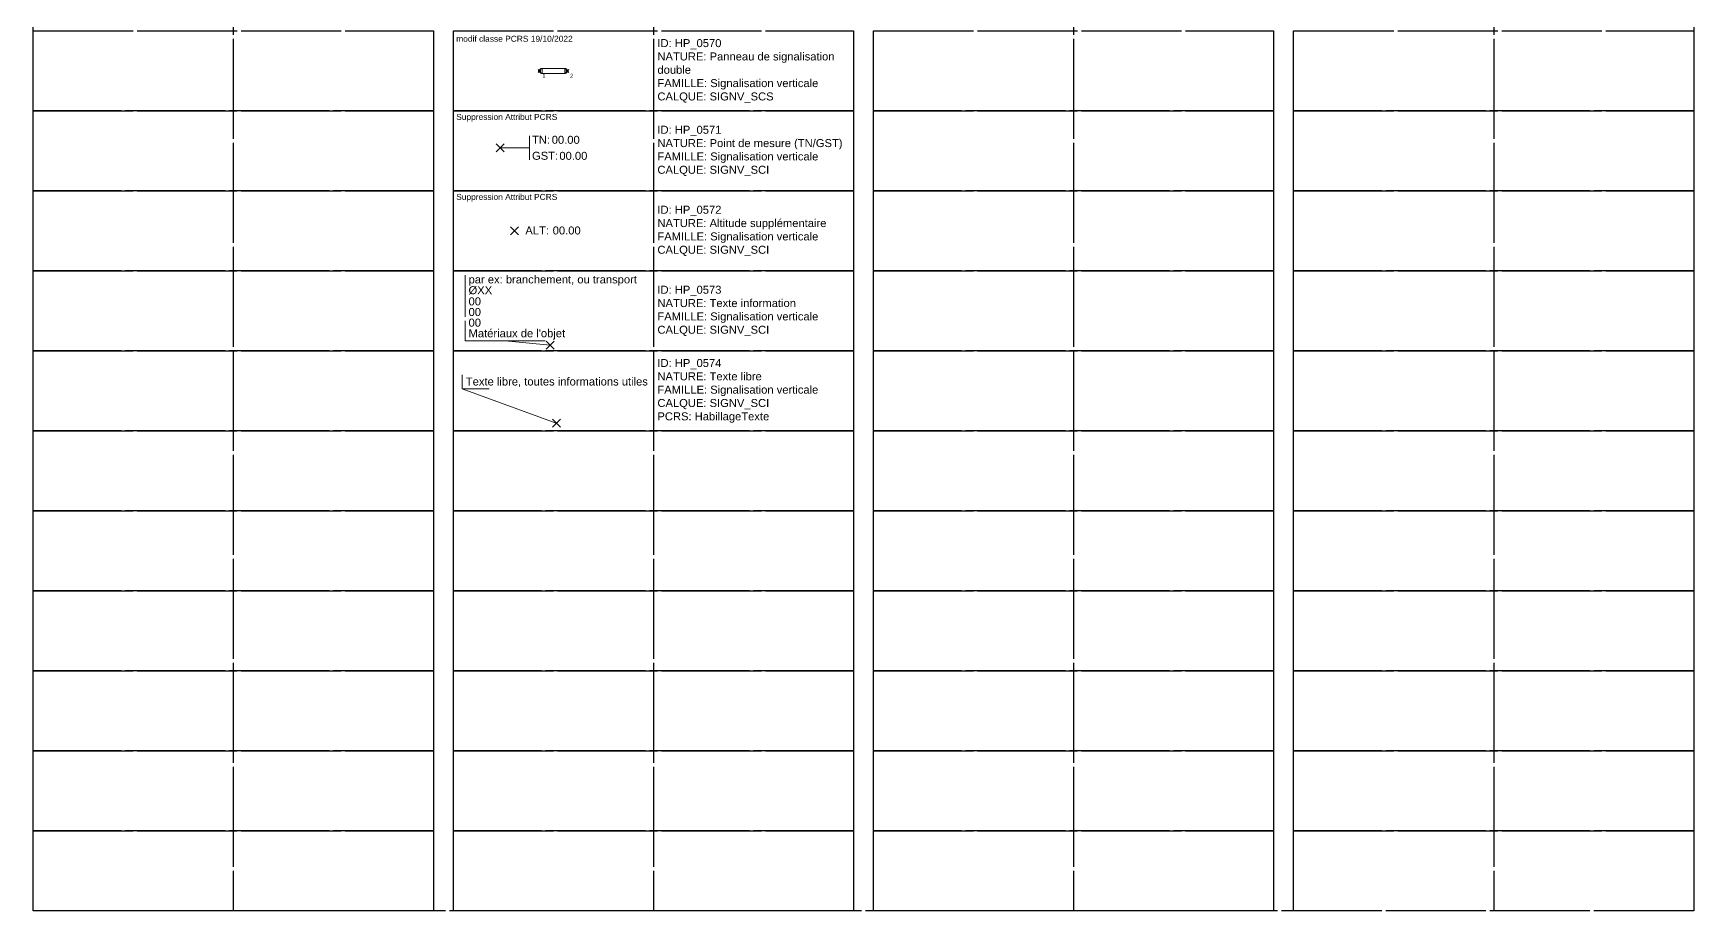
# Model space of a CAD drawing. Header units: metres. Extents: x 3067 to 3319, y 1703 to 1914.
# Drawn here: x 3151.05 to 3192.55, y 1810.56 to 1832.5 of the extents above; entities that cross this region are included whole.
import ezdxf
from ezdxf.enums import TextEntityAlignment as Align

# ---------------------------------------------------------------- set-up
doc = ezdxf.new("R2010")
doc.units = ezdxf.units.M
doc.header["$PDMODE"] = 3
doc.header["$PDSIZE"] = 0.1
doc.linetypes.add('Socle_Continu', pattern=[2.5, 2.5, 0])
doc.layers.get('0').update_dxf_attribs({"lineweight": 30})
for name, color, linetype, lineweight in [('1', 7, 'Socle_Continu', 30), ('3_sens et nbr de points', 7, 'Socle_Continu', 5), ('SIGNV_SCI', 20, 'Socle_Continu', 13), ('SIGNV_SCS', 20, 'Socle_Continu', 13)]:
    doc.layers.add(name, color=color, linetype=linetype, lineweight=lineweight)
doc.styles.add('Reseaux', font='arial.ttf')
doc.styles.get("Standard").update_dxf_attribs({"font": 'arial.ttf'})

# ---------------------------------------------------------------- blocks, each defined once
blk = doc.blocks.new('HP_0570')
at = {"layer": 'SIGNV_SCS', "linetype": 'Socle_Continu'}
for p, q in [((0.062, 0.062), (0.631, 0.062)), ((0.631, 0.062), (0.062, 0.062)), ((0.062, -0.062), (0.062, 0.062)), ((0.631, -0.062), (0.631, 0.062)), ((0.062, -0.062), (0.631, -0.062))]:
    blk.add_line(p, q, dxfattribs=at)
for centre, start, end in [((0.062, 0), 90, 270), ((0.631, 0), 270, 90)]:
    blk.add_arc(centre, 0.0625, start, end, dxfattribs=at)
at = {"layer": 'SIGNV_SCS', "linetype": 'Socle_Continu', "flags": 9}
for tag, p in [('NATURE', (1.095, 0.305)), ('ID', (1.095, 0.626)), ('FAMILLE', (1.095, -0.017)), ('CALQUE', (1.095, -0.338)), ('PCRS', (1.103, -0.622))]:
    blk.add_attdef(tag, p, '', height=0.2, dxfattribs=at)
blk = doc.blocks.new('*U414')
at = {"layer": 'SIGNV_SCI', "linetype": 'Socle_Continu'}
blk.add_line((0.733, 0), (0, 0), dxfattribs=at)
at = {"layer": 'SIGNV_SCI', "linetype": 'Socle_Continu', "flags": 128}
blk.add_lwpolyline([(0.733, -0.3), (0.733, 0.3)], dxfattribs=at)
at = {"layer": 'SIGNV_SCI', "linetype": 'Socle_Continu'}
blk.add_point((0, 0), dxfattribs=at)
at = {"layer": 'SIGNV_SCI', "linetype": 'Socle_Continu', "char_height": 0.2, "attachment_point": 4}
for s, insert in [('TN:', (0.793, 0.2)), ('GST:', (0.793, -0.201))]:
    blk.add_mtext_dynamic_manual_height_columns(s, width=0.46273, gutter_width=1, heights=[0], dxfattribs=dict(at, insert=insert))
at = {"layer": 'SIGNV_SCI', "linetype": 'Socle_Continu'}
for tag, p in [('TN', (1.286, 0.2)), ('GST', (1.477, -0.201))]:
    blk.add_attdef(tag, text='', height=0.2, dxfattribs=at).set_placement(p, align=Align.MIDDLE_LEFT)
at = {"layer": 'SIGNV_SCI', "linetype": 'Socle_Continu', "style": 'Reseaux', "flags": 9}
for tag, p in [('ID', (2.428, 0.07)), ('NATURE', (2.428, -0.251))]:
    blk.add_attdef(tag, p, '', height=0.2, dxfattribs=at)
at = {"layer": 'SIGNV_SCI', "linetype": 'Socle_Continu', "flags": 9}
for tag, p in [('FAMILLE', (2.428, -0.573)), ('CALQUE', (2.428, -0.894))]:
    blk.add_attdef(tag, p, '', height=0.2, dxfattribs=at)
blk = doc.blocks.new('*U350')
at = {"layer": 'SIGNV_SCI', "linetype": 'Socle_Continu'}
blk.add_line((-2.357, 0.858), (0, 0), dxfattribs=at)
at = {"layer": 'SIGNV_SCI', "linetype": 'Socle_Continu', "flags": 128}
blk.add_lwpolyline([(-1.684, 0.858), (-2.357, 0.858), (-2.357, 1.215)], dxfattribs=at)
at = {"layer": 'SIGNV_SCI', "linetype": 'Socle_Continu'}
blk.add_point((0, 0), dxfattribs=at)
blk.add_attdef('TXT', (-2.269, 0.945), '', height=0.2, dxfattribs=at)
at = {"layer": 'SIGNV_SCI', "linetype": 'Socle_Continu', "flags": 9}
for tag, p in [('NATURE', (1.967, -0.177)), ('ID', (1.967, 0.144)), ('FAMILLE', (1.967, -0.499)), ('CALQUE', (1.967, -0.82)), ('PCRS', (1.967, -1.141))]:
    blk.add_attdef(tag, p, '', height=0.2, dxfattribs=at)
blk = doc.blocks.new('HP_0572')
at = {"layer": 'SIGNV_SCI', "linetype": 'Socle_Continu'}
blk.add_point((0, 0), dxfattribs=at)
at = {"layer": 'SIGNV_SCI', "linetype": 'Socle_Continu', "insert": (0.268, 0.01), "char_height": 0.2, "attachment_point": 4}
blk.add_mtext_dynamic_manual_height_columns('ALT:', width=0.46273, gutter_width=1, heights=[0], dxfattribs=at)
at = {"layer": 'SIGNV_SCI', "linetype": 'Socle_Continu'}
blk.add_attdef('ALT', text='', height=0.2, dxfattribs=at).set_placement((0.952, 0.01), align=Align.MIDDLE_LEFT)
at = {"layer": 'SIGNV_SCI', "linetype": 'Socle_Continu', "style": 'Reseaux', "flags": 9}
for tag, p in [('ID', (1.873, 0.059)), ('NATURE', (1.873, -0.262))]:
    blk.add_attdef(tag, p, '', height=0.2, dxfattribs=at)
at = {"layer": 'SIGNV_SCI', "linetype": 'Socle_Continu', "flags": 9}
for tag, p in [('FAMILLE', (1.873, -0.583)), ('CALQUE', (1.873, -0.905)), ('TYPE', (1.887, -1.182))]:
    blk.add_attdef(tag, p, '', height=0.2, dxfattribs=at)
blk = doc.blocks.new('*U397')
at = {"layer": 'SIGNV_SCI', "linetype": 'Socle_Continu'}
blk.add_line((-1.125, 0.112), (0, 0), dxfattribs=at)
at = {"layer": 'SIGNV_SCI', "linetype": 'Socle_Continu', "flags": 128}
blk.add_lwpolyline([(-0.125, 0.112), (-2.125, 0.112), (-2.125, 1.751)], dxfattribs=at)
at = {"layer": 'SIGNV_SCI', "linetype": 'Socle_Continu'}
blk.add_point((0, 0), dxfattribs=at)
for tag, p in [('TYPE', (-2.037, 1.546)), ('DIAM', (-2.037, 1.275)), ('NBR', (-2.037, 0.997)), ('LARG', (-2.037, 0.731)), ('HAUT', (-2.037, 0.465)), ('MATER', (-2.037, 0.2))]:
    blk.add_attdef(tag, p, '', height=0.2, dxfattribs=at)
at = {"layer": 'SIGNV_SCI', "linetype": 'Socle_Continu', "flags": 9}
for tag, p in [('NATURE', (2.47, 1.097)), ('ID', (2.47, 1.418)), ('FAMILLE', (2.47, 0.776)), ('CALQUE', (2.47, 0.454))]:
    blk.add_attdef(tag, p, '', height=0.2, dxfattribs=at)

msp = doc.modelspace()

# ---------------------------------------------------------------- linework, layer by layer
at = {"linetype": 'Socle_Continu'}
for p, q in [((3156.049, 1850.56), (3156.049, 1810.56)), ((3166.549, 1850.56), (3166.549, 1810.56)), ((3177.049, 1850.56), (3177.049, 1810.56)), ((3187.549, 1850.56), (3187.549, 1810.56))]:
    msp.add_line(p, q, dxfattribs=at)
for points in [[(3151.049, 1832.56), (3161.049, 1832.56), (3161.049, 1830.56), (3151.049, 1830.56)], [(3172.049, 1832.56), (3182.049, 1832.56), (3182.049, 1830.56), (3172.049, 1830.56)], [(3182.549, 1832.56), (3192.549, 1832.56), (3192.549, 1830.56), (3182.549, 1830.56)], [(3151.049, 1830.56), (3161.049, 1830.56), (3161.049, 1828.56), (3151.049, 1828.56)], [(3172.049, 1830.56), (3182.049, 1830.56), (3182.049, 1828.56), (3172.049, 1828.56)], [(3182.549, 1830.56), (3192.549, 1830.56), (3192.549, 1828.56), (3182.549, 1828.56)], [(3151.049, 1828.56), (3161.049, 1828.56), (3161.049, 1826.56), (3151.049, 1826.56)], [(3172.049, 1828.56), (3182.049, 1828.56), (3182.049, 1826.56), (3172.049, 1826.56)], [(3182.549, 1828.56), (3192.549, 1828.56), (3192.549, 1826.56), (3182.549, 1826.56)], [(3151.049, 1826.56), (3161.049, 1826.56), (3161.049, 1824.56), (3151.049, 1824.56)], [(3161.549, 1826.56), (3171.549, 1826.56), (3171.549, 1824.56), (3161.549, 1824.56)], [(3172.049, 1826.56), (3182.049, 1826.56), (3182.049, 1824.56), (3172.049, 1824.56)], [(3182.549, 1826.56), (3192.549, 1826.56), (3192.549, 1824.56), (3182.549, 1824.56)], [(3151.049, 1824.56), (3161.049, 1824.56), (3161.049, 1822.56), (3151.049, 1822.56)], [(3161.549, 1824.56), (3171.549, 1824.56), (3171.549, 1822.56), (3161.549, 1822.56)], [(3172.049, 1824.56), (3182.049, 1824.56), (3182.049, 1822.56), (3172.049, 1822.56)], [(3182.549, 1824.56), (3192.549, 1824.56), (3192.549, 1822.56), (3182.549, 1822.56)], [(3151.049, 1822.56), (3161.049, 1822.56), (3161.049, 1820.56), (3151.049, 1820.56)], [(3161.549, 1822.56), (3171.549, 1822.56), (3171.549, 1820.56), (3161.549, 1820.56)], [(3172.049, 1822.56), (3182.049, 1822.56), (3182.049, 1820.56), (3172.049, 1820.56)], [(3182.549, 1822.56), (3192.549, 1822.56), (3192.549, 1820.56), (3182.549, 1820.56)], [(3151.049, 1820.56), (3161.049, 1820.56), (3161.049, 1818.56), (3151.049, 1818.56)], [(3161.549, 1820.56), (3171.549, 1820.56), (3171.549, 1818.56), (3161.549, 1818.56)], [(3172.049, 1820.56), (3182.049, 1820.56), (3182.049, 1818.56), (3172.049, 1818.56)], [(3182.549, 1820.56), (3192.549, 1820.56), (3192.549, 1818.56), (3182.549, 1818.56)], [(3151.049, 1818.56), (3161.049, 1818.56), (3161.049, 1816.56), (3151.049, 1816.56)], [(3161.549, 1818.56), (3171.549, 1818.56), (3171.549, 1816.56), (3161.549, 1816.56)], [(3172.049, 1818.56), (3182.049, 1818.56), (3182.049, 1816.56), (3172.049, 1816.56)], [(3182.549, 1818.56), (3192.549, 1818.56), (3192.549, 1816.56), (3182.549, 1816.56)], [(3151.049, 1816.56), (3161.049, 1816.56), (3161.049, 1814.56), (3151.049, 1814.56)], [(3161.549, 1816.56), (3171.549, 1816.56), (3171.549, 1814.56), (3161.549, 1814.56)], [(3172.049, 1816.56), (3182.049, 1816.56), (3182.049, 1814.56), (3172.049, 1814.56)], [(3182.549, 1816.56), (3192.549, 1816.56), (3192.549, 1814.56), (3182.549, 1814.56)], [(3151.049, 1814.56), (3161.049, 1814.56), (3161.049, 1812.56), (3151.049, 1812.56)], [(3161.549, 1814.56), (3171.549, 1814.56), (3171.549, 1812.56), (3161.549, 1812.56)], [(3172.049, 1814.56), (3182.049, 1814.56), (3182.049, 1812.56), (3172.049, 1812.56)], [(3182.549, 1814.56), (3192.549, 1814.56), (3192.549, 1812.56), (3182.549, 1812.56)], [(3151.049, 1812.56), (3161.049, 1812.56), (3161.049, 1810.56), (3151.049, 1810.56)], [(3161.549, 1812.56), (3171.549, 1812.56), (3171.549, 1810.56), (3161.549, 1810.56)], [(3172.049, 1812.56), (3182.049, 1812.56), (3182.049, 1810.56), (3172.049, 1810.56)], [(3182.549, 1812.56), (3192.549, 1812.56), (3192.549, 1810.56), (3182.549, 1810.56)]]:
    msp.add_lwpolyline(points, close=True, dxfattribs=at)
at = {"color": 231, "linetype": 'Socle_Continu'}
msp.add_lwpolyline([(3161.549, 1832.56), (3171.549, 1832.56), (3171.549, 1830.56), (3161.549, 1830.56)], close=True, dxfattribs=at)
at = {"color": 64, "linetype": 'Socle_Continu'}
for points in [[(3161.549, 1830.56), (3171.549, 1830.56), (3171.549, 1828.56), (3161.549, 1828.56)], [(3161.549, 1828.56), (3171.549, 1828.56), (3171.549, 1826.56), (3161.549, 1826.56)]]:
    msp.add_lwpolyline(points, close=True, dxfattribs=at)
at = {"layer": '1', "color": 20, "linetype": 'Socle_Continu'}
msp.add_lwpolyline([(3151.049, 1853.253), (3192.549, 1853.253), (3192.549, 1810.56), (3151.049, 1810.56)], close=True, dxfattribs=at)
at = {"layer": '3_sens et nbr de points', "linetype": 'Socle_Continu'}
for p, q in [((3163.667, 1831.595), (3163.738, 1831.524)), ((3163.667, 1831.595), (3163.738, 1831.524)), ((3163.667, 1831.524), (3163.738, 1831.595)), ((3164.36, 1831.595), (3164.431, 1831.524)), ((3164.36, 1831.524), (3164.431, 1831.595))]:
    msp.add_line(p, q, dxfattribs=at)
for centre in [(3163.703, 1831.56), (3164.396, 1831.56)]:
    msp.add_circle(centre, 0.025, dxfattribs=at)

# ---------------------------------------------------------------- block references
at = {"layer": 'SIGNV_SCI', "linetype": 'Socle_Continu'}
for name, p, values in [('*U414', (3162.722, 1829.638), {'TN': '00.00', 'GST': '00.00'}), ('HP_0572', (3163.08, 1827.561), {'ALT': '00.00'}), ('*U397', (3163.966, 1824.701), {'TYPE': 'par ex: branchement, ou transport', 'DIAM': 'ØXX', 'NBR': '00', 'LARG': '00', 'HAUT': '00', 'MATER': "Matériaux de l'objet"}), ('*U350', (3164.13, 1822.749), {'TXT': 'Texte libre, toutes informations utiles'})]:
    msp.add_blockref(name, p, dxfattribs=at).add_auto_attribs(values)
at = {"layer": 'SIGNV_SCS', "linetype": 'Socle_Continu'}
msp.add_blockref('HP_0570', (3163.703, 1831.56), dxfattribs=at)

# ---------------------------------------------------------------- texts
at = {"color": 231, "linetype": 'Socle_Continu', "insert": (3161.621, 1832.439), "char_height": 0.15, "attachment_point": 1}
msp.add_mtext_dynamic_manual_height_columns('modif classe PCRS 19/10/2022', width=3.89254, gutter_width=12.5, heights=[0], dxfattribs=at)
at = {"linetype": 'Socle_Continu', "char_height": 0.2, "width": 4.9, "attachment_point": 4}
for s, insert in [('ID: HP_0570\\PNATURE: Panneau de signalisation double\\PFAMILLE: Signalisation verticale\\PCALQUE: SIGNV_SCS', (3166.649, 1831.56)), ('ID: HP_0571\\PNATURE: Point de mesure (TN/GST)\\PFAMILLE: Signalisation verticale\\PCALQUE: SIGNV_SCI', (3166.649, 1829.56)), ('ID: HP_0572\\PNATURE: Altitude supplémentaire\\PFAMILLE: Signalisation verticale\\PCALQUE: SIGNV_SCI', (3166.649, 1827.56)), ('ID: HP_0573\\PNATURE: Texte information\\PFAMILLE: Signalisation verticale\\PCALQUE: SIGNV_SCI', (3166.649, 1825.56)), ('ID: HP_0574\\PNATURE: Texte libre\\PFAMILLE: Signalisation verticale\\PCALQUE: SIGNV_SCI\\PPCRS: HabillageTexte', (3166.649, 1823.56))]:
    msp.add_mtext(s, dxfattribs=dict(at, insert=insert))
at = {"color": 64, "linetype": 'Socle_Continu', "char_height": 0.15, "attachment_point": 1}
for insert in [(3161.621, 1830.485), (3161.621, 1828.485)]:
    msp.add_mtext_dynamic_manual_height_columns('Suppression Attribut PCRS', width=3.89254, gutter_width=12.5, heights=[0], dxfattribs=dict(at, insert=insert))
at = {"layer": '3_sens et nbr de points', "linetype": 'Socle_Continu', "char_height": 0.1, "attachment_point": 1}
for s, insert in [('1', (3163.773, 1831.489)), ('2', (3164.466, 1831.489))]:
    msp.add_mtext_dynamic_manual_height_columns(s, width=0.17351, gutter_width=1, heights=[0], dxfattribs=dict(at, insert=insert))

doc.saveas('drawing.dxf')
